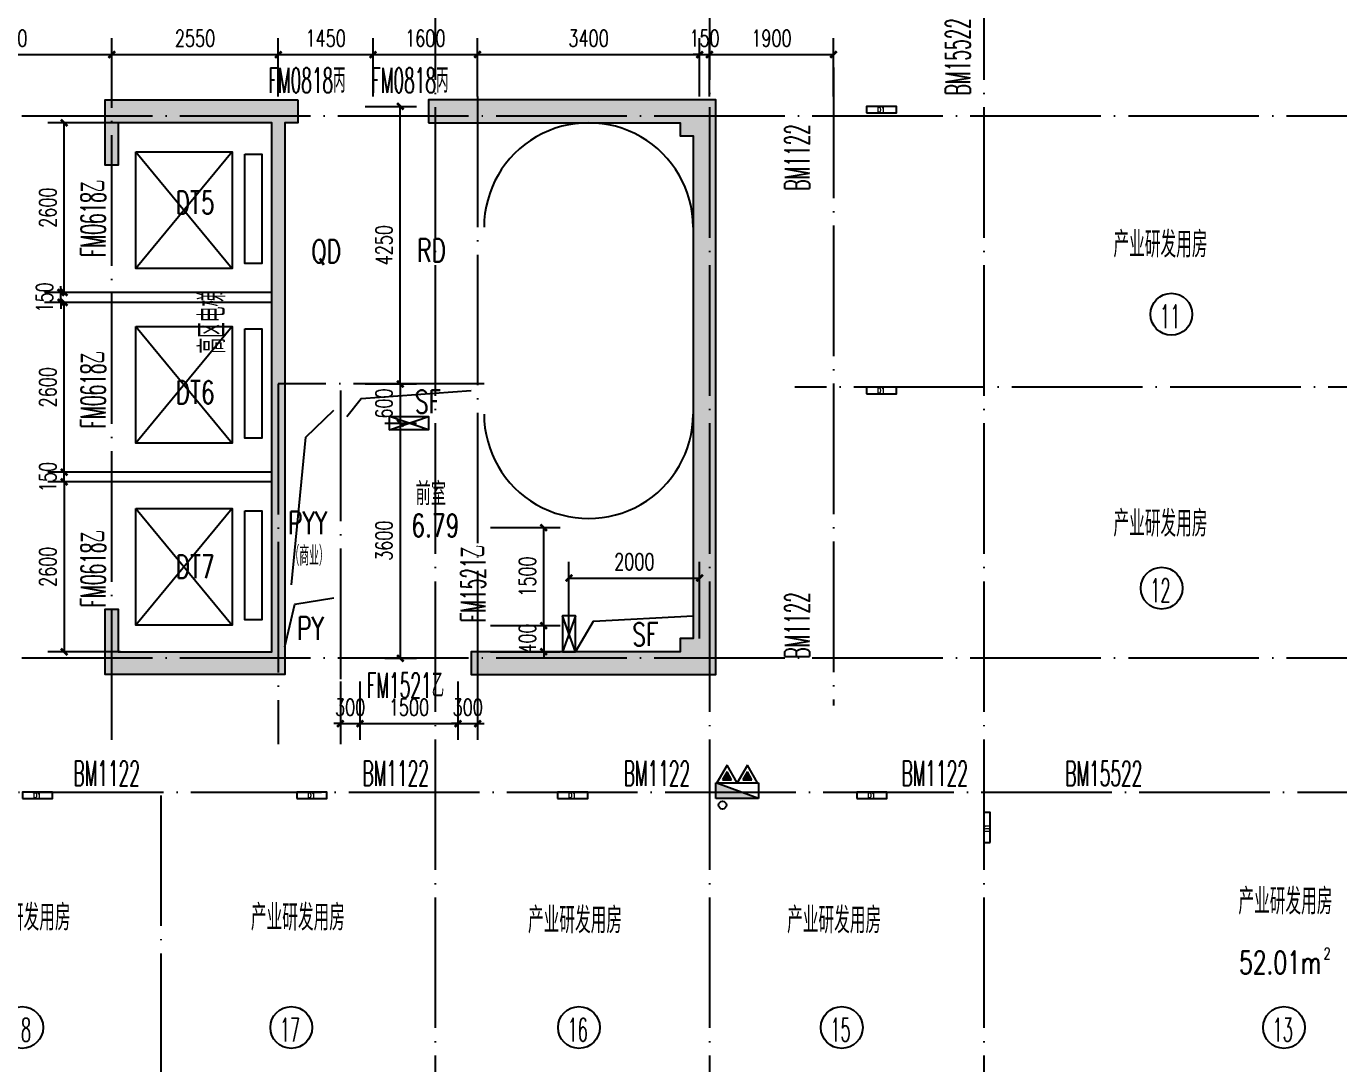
# Model space of a CAD drawing. Extents: x 1980812 to 2578970, y -669191 to 284498.
# Drawn here: x 2022108 to 2042201, y 104177 to 120066 of the extents above; entities that cross this region are included whole.
import ezdxf
from ezdxf.enums import TextEntityAlignment as Align

# ---------------------------------------------------------------- set-up
doc = ezdxf.new("R2010")
doc.units = 0
doc.header["$LTSCALE"] = 1000
doc.header["$MEASUREMENT"] = 0
doc.linetypes.add('DOTE', pattern=[2.42, 2, -0.2, 0.02, -0.2])
for name, color, linetype in [('0-文字（管井）', 53, 'Continuous'), ('0-文字（防火门)', 22, 'Continuous'), ('A-FLOR-LAND', 74, 'Continuous'), ('COLU', 6, 'Continuous'), ('COLU_HATCH', 251, 'Continuous'), ('DIM_SYMB', 3, 'Continuous'), ('dote', 1, 'DOTE'), ('DQ-L', 2, 'Continuous'), ('DQ2', 2, 'Continuous'), ('EQUIP_地漏', 255, 'Continuous'), ('EQUIP_消火栓', 255, 'Continuous'), ('STAIR', 2, 'Continuous'), ('VALVE_喷淋', 255, 'Continuous'), ('VPIPE-消防', 20, 'Continuous'), ('WALL', 4, 'Continuous'), ('WINDOW', 2, 'Continuous'), ('房号', 231, 'Continuous'), ('房间名称', 7, 'Continuous'), ('看线', 66, 'Continuous'), ('空线', 3, 'Continuous'), ('详细标注', 231, 'Continuous'), ('门窗编号', 56, 'Continuous'), ('门窗编号（回迁图纸）', 56, 'Continuous')]:
    doc.layers.add(name, color=color, linetype=linetype)
doc.styles.add('_TCH_DIM_T3', font='SIMPLEX', dxfattribs={"width": 0.705882, "bigfont": 'GBCBIG'})
doc.styles.add('D8', font='txtw.shx', dxfattribs={"width": 0.7, "bigfont": 'hztxtw.shx'})
doc.styles.add('HZF', font='ROMANS2', dxfattribs={"width": 0.7, "bigfont": 'HZDF2'})
doc.styles.add('HZTXTW', font='txtw.shx', dxfattribs={"width": 0.6, "bigfont": 'hztxtw.shx'})
doc.dimstyles.new('_TCH_ARCH&&100', dxfattribs={"dimtxt": 255, "dimasz": 100, "dimexe": 250, "dimexo": 300, "dimgap": 122.5, "dimtad": 1, "dimdec": 0, "dimzin": 0, "dimdsep": 46, "dimtxsty": '_TCH_DIM_T3', "dimblk": 'ARCHTICK', "dimcen": 0.09, "dimclrt": 7, "dimazin": 2, "dimtfac": 1, "dimtdec": 0, "dimtix": 1, "dimtmove": 2, "dimatfit": 3, "dimfxl": 1, "dimtolj": 1, "dimtzin": 0, "dimarcsym": 0})

# ---------------------------------------------------------------- blocks, each defined once
blk = doc.blocks.new('A$C5CD355C1')
at = {"layer": 'A-FLOR-LAND'}
h = blk.add_hatch(dxfattribs=at)
h.set_pattern_fill('GRASS', color=256, scale=50)
h.set_pattern_definition([(90, (-3008715.91, 301493.59), (-99.7795475, 99.7795475), [26.458066, -173.101015]), (45, (-3008715.91, 301493.6), (-99.7796155, 99.7796155), [26.458066, -114.651615]), (135, (-3008715.91, 301493.6), (-99.7796155, -99.7796155), [26.458066, -114.651615])])
h.paths.add_polyline_path([(-2800, 2700), (48900, 2700), (48900, -26500), (-2800, -26500)], flags=16)
h.paths.add_polyline_path([(-3300, 3200), (49400, 3200), (49400, -27000), (-3300, -27000)])
at = {"layer": 'dote'}
for p, q in [((37799.5, -6953.2), (37799.5, -16722.3)), ((6180.3, -18050), (54624.7, -18050))]:
    blk.add_line(p, q, dxfattribs=at)
blk = doc.blocks.new('A$C18E54BEC')
at = {"layer": '房号'}
for centre in [(42972, -10732), (42823, -14927), (25379, -21655), (29498, -21655), (33902, -21655), (37926, -21655), (44696, -21655)]:
    blk.add_circle(centre, 320, dxfattribs=at)
at = {"layer": '房号', "style": 'HZTXTW', "width": 0.506757}
for s, p in [('11', (42797, -10945)), ('12', (42648, -15140)), ('18', (25204, -21869)), ('17', (29323, -21869)), ('16', (33727, -21869)), ('15', (37751, -21869)), ('13', (44521, -21869))]:
    blk.add_text(s, height=358.4, dxfattribs=at).set_placement(p)
blk = doc.blocks.new('A$C312424F2')
at = {"layer": '房间名称', "style": 'HZTXTW', "width": 0.6}
for p in [(42805, -9712), (42805, -13987), (44718, -19773), (25400, -20019), (29600, -20019), (33842, -20061), (37809, -20061)]:
    blk.add_text('产业研发用房', height=400, rotation=0.0006, dxfattribs=at).set_placement(p, align=Align.MIDDLE_CENTER)
blk = doc.blocks.new('_ArchTick')
at = {"color": 0, "linetype": 'ByBlock', "const_width": 0.4}
blk.add_lwpolyline([(-0.5, -0.5), (0.5, 0.5)], dxfattribs=at)
blk = doc.blocks.new('*D70')
at = {"layer": 'Defpoints', "color": 0, "transparency": 16777216}
for p in [(2023850, 113087), (2022688, 110487), (2023850, 110487)]:
    blk.add_point(p, dxfattribs=at)
at = {"layer": '详细标注', "color": 0, "lineweight": -2, "transparency": 16777216}
for p, q in [((2023550, 113087), (2022438, 113087)), ((2022688, 113087), (2022688, 110487)), ((2023550, 110487), (2022438, 110487))]:
    blk.add_line(p, q, dxfattribs=at)
at = {"layer": '详细标注', "color": 0, "lineweight": -2, "transparency": 16777216, "xscale": 100, "yscale": 100, "zscale": 100}
for p, rotation in [((2022688, 113087), 90), ((2022688, 110487), 270)]:
    blk.add_blockref('_ArchTick', p, dxfattribs=dict(at, rotation=rotation))
at = {"layer": '详细标注', "color": 7, "transparency": 16777216, "insert": (2022438, 111787), "char_height": 255, "attachment_point": 5, "rotation": 90, "style": '_TCH_DIM_T3'}
blk.add_mtext('\\A1;2600', dxfattribs=at)
blk = doc.blocks.new('*D71')
at = {"layer": 'Defpoints', "color": 0, "transparency": 16777216}
for p in [(2022688, 113237), (2023850, 113237), (2023850, 113087)]:
    blk.add_point(p, dxfattribs=at)
at = {"layer": '详细标注', "color": 0, "lineweight": -2, "transparency": 16777216}
for p, q in [((2022688, 113237), (2022688, 113337)), ((2023550, 113237), (2022438, 113237)), ((2022688, 113087), (2022688, 113237)), ((2023550, 113087), (2022438, 113087)), ((2022688, 113087), (2022688, 112987))]:
    blk.add_line(p, q, dxfattribs=at)
at = {"layer": '详细标注', "color": 0, "lineweight": -2, "transparency": 16777216, "xscale": 100, "yscale": 100, "zscale": 100}
for p, rotation in [((2022688, 113237), 270), ((2022688, 113087), 90)]:
    blk.add_blockref('_ArchTick', p, dxfattribs=dict(at, rotation=rotation))
at = {"layer": '详细标注', "color": 7, "transparency": 16777216, "insert": (2022438, 113162), "char_height": 255, "attachment_point": 5, "rotation": 90, "style": '_TCH_DIM_T3'}
blk.add_mtext('\\A1;150', dxfattribs=at)
blk = doc.blocks.new('*D72')
at = {"layer": 'Defpoints', "color": 0, "transparency": 16777216}
for p in [(2022688, 115837), (2023850, 115837), (2023850, 113237)]:
    blk.add_point(p, dxfattribs=at)
at = {"layer": '详细标注', "color": 0, "lineweight": -2, "transparency": 16777216}
for p, q in [((2023550, 115837), (2022438, 115837)), ((2022688, 113237), (2022688, 115837)), ((2023550, 113237), (2022438, 113237))]:
    blk.add_line(p, q, dxfattribs=at)
at = {"layer": '详细标注', "color": 0, "lineweight": -2, "transparency": 16777216, "xscale": 100, "yscale": 100, "zscale": 100}
for p, rotation in [((2022688, 115837), 90), ((2022688, 113237), 270)]:
    blk.add_blockref('_ArchTick', p, dxfattribs=dict(at, rotation=rotation))
at = {"layer": '详细标注', "color": 7, "transparency": 16777216, "insert": (2022438, 114537), "char_height": 255, "attachment_point": 5, "rotation": 90, "style": '_TCH_DIM_T3'}
blk.add_mtext('\\A1;2600', dxfattribs=at)
blk = doc.blocks.new('*D73')
at = {"layer": 'Defpoints', "color": 0, "transparency": 16777216}
for p in [(2022638, 115987), (2023850, 115987), (2023850, 115837)]:
    blk.add_point(p, dxfattribs=at)
at = {"layer": '详细标注', "color": 0, "lineweight": -2, "transparency": 16777216}
for p, q in [((2023550, 115987), (2022388, 115987)), ((2022638, 115987), (2022638, 116087)), ((2022638, 115837), (2022638, 115987)), ((2023550, 115837), (2022388, 115837)), ((2022638, 115837), (2022638, 115737))]:
    blk.add_line(p, q, dxfattribs=at)
at = {"layer": '详细标注', "color": 0, "lineweight": -2, "transparency": 16777216, "xscale": 100, "yscale": 100, "zscale": 100}
for p, rotation in [((2022638, 115987), 270), ((2022638, 115837), 90)]:
    blk.add_blockref('_ArchTick', p, dxfattribs=dict(at, rotation=rotation))
at = {"layer": '详细标注', "color": 7, "transparency": 16777216, "insert": (2022388, 115912), "char_height": 255, "attachment_point": 5, "rotation": 90, "style": '_TCH_DIM_T3'}
blk.add_mtext('\\A1;150', dxfattribs=at)
blk = doc.blocks.new('*D74')
at = {"layer": 'Defpoints', "color": 0, "transparency": 16777216}
for p in [(2022688, 118587), (2023850, 118587), (2023850, 115987)]:
    blk.add_point(p, dxfattribs=at)
at = {"layer": '详细标注', "color": 0, "lineweight": -2, "transparency": 16777216}
for p, q in [((2023550, 118587), (2022438, 118587)), ((2022688, 115987), (2022688, 118587)), ((2023550, 115987), (2022438, 115987))]:
    blk.add_line(p, q, dxfattribs=at)
at = {"layer": '详细标注', "color": 0, "lineweight": -2, "transparency": 16777216, "xscale": 100, "yscale": 100, "zscale": 100}
for p, rotation in [((2022688, 118587), 90), ((2022688, 115987), 270)]:
    blk.add_blockref('_ArchTick', p, dxfattribs=dict(at, rotation=rotation))
at = {"layer": '详细标注', "color": 7, "transparency": 16777216, "insert": (2022438, 117287), "char_height": 255, "attachment_point": 5, "rotation": 90, "style": '_TCH_DIM_T3'}
blk.add_mtext('\\A1;2600', dxfattribs=at)
blk = doc.blocks.new('*D1451')
at = {"layer": 'Defpoints', "color": 0, "transparency": 16777216}
for p in [(5500, 1044), (2300, 100), (5500, 100)]:
    blk.add_point(p, dxfattribs=at)
at = {"layer": '详细标注', "color": 0, "lineweight": -2, "transparency": 16777216}
for p, q in [((2300, 400), (2300, 1294)), ((5500, 400), (5500, 1294)), ((2300, 1044), (5500, 1044))]:
    blk.add_line(p, q, dxfattribs=at)
at = {"layer": '详细标注', "color": 0, "lineweight": -2, "transparency": 16777216, "xscale": 100, "yscale": 100, "zscale": 100, "rotation": 180}
blk.add_blockref('_ArchTick', (2300, 1044), dxfattribs=at)
at = {"layer": '详细标注', "color": 0, "lineweight": -2, "transparency": 16777216, "xscale": 100, "yscale": 100, "zscale": 100}
blk.add_blockref('_ArchTick', (5500, 1044), dxfattribs=at)
at = {"layer": '详细标注', "color": 7, "transparency": 16777216, "insert": (3900, 1294), "char_height": 255, "attachment_point": 5, "style": '_TCH_DIM_T3'}
blk.add_mtext('\\A1;3200', dxfattribs=at)
blk = doc.blocks.new('*D1452')
at = {"layer": 'Defpoints', "color": 0, "transparency": 16777216}
for p in [(8050, 1044), (5500, 100), (8050, 100)]:
    blk.add_point(p, dxfattribs=at)
at = {"layer": '详细标注', "color": 0, "lineweight": -2, "transparency": 16777216}
for p, q in [((5500, 400), (5500, 1294)), ((8050, 400), (8050, 1294)), ((5500, 1044), (8050, 1044))]:
    blk.add_line(p, q, dxfattribs=at)
at = {"layer": '详细标注', "color": 0, "lineweight": -2, "transparency": 16777216, "xscale": 100, "yscale": 100, "zscale": 100, "rotation": 180}
blk.add_blockref('_ArchTick', (5500, 1044), dxfattribs=at)
at = {"layer": '详细标注', "color": 0, "lineweight": -2, "transparency": 16777216, "xscale": 100, "yscale": 100, "zscale": 100}
blk.add_blockref('_ArchTick', (8050, 1044), dxfattribs=at)
at = {"layer": '详细标注', "color": 7, "transparency": 16777216, "insert": (6775, 1294), "char_height": 255, "attachment_point": 5, "style": '_TCH_DIM_T3'}
blk.add_mtext('\\A1;2550', dxfattribs=at)
blk = doc.blocks.new('*D1453')
at = {"layer": 'Defpoints', "color": 0, "transparency": 16777216}
for p in [(9500, 1044), (8050, 100), (9500, 100)]:
    blk.add_point(p, dxfattribs=at)
at = {"layer": '详细标注', "color": 0, "lineweight": -2, "transparency": 16777216}
for p, q in [((8050, 400), (8050, 1294)), ((9500, 400), (9500, 1294)), ((8050, 1044), (9500, 1044))]:
    blk.add_line(p, q, dxfattribs=at)
at = {"layer": '详细标注', "color": 0, "lineweight": -2, "transparency": 16777216, "xscale": 100, "yscale": 100, "zscale": 100, "rotation": 180}
blk.add_blockref('_ArchTick', (8050, 1044), dxfattribs=at)
at = {"layer": '详细标注', "color": 0, "lineweight": -2, "transparency": 16777216, "xscale": 100, "yscale": 100, "zscale": 100}
blk.add_blockref('_ArchTick', (9500, 1044), dxfattribs=at)
at = {"layer": '详细标注', "color": 7, "transparency": 16777216, "insert": (8775, 1294), "char_height": 255, "attachment_point": 5, "style": '_TCH_DIM_T3'}
blk.add_mtext('\\A1;1450', dxfattribs=at)
blk = doc.blocks.new('*D1454')
at = {"layer": 'Defpoints', "color": 0, "transparency": 16777216}
for p in [(11100, 1044), (9500, 100), (11100, 100)]:
    blk.add_point(p, dxfattribs=at)
at = {"layer": '详细标注', "color": 0, "lineweight": -2, "transparency": 16777216}
for p, q in [((9500, 400), (9500, 1294)), ((11100, 400), (11100, 1294)), ((9500, 1044), (11100, 1044))]:
    blk.add_line(p, q, dxfattribs=at)
at = {"layer": '详细标注', "color": 0, "lineweight": -2, "transparency": 16777216, "xscale": 100, "yscale": 100, "zscale": 100, "rotation": 180}
blk.add_blockref('_ArchTick', (9500, 1044), dxfattribs=at)
at = {"layer": '详细标注', "color": 0, "lineweight": -2, "transparency": 16777216, "xscale": 100, "yscale": 100, "zscale": 100}
blk.add_blockref('_ArchTick', (11100, 1044), dxfattribs=at)
at = {"layer": '详细标注', "color": 7, "transparency": 16777216, "insert": (10300, 1294), "char_height": 255, "attachment_point": 5, "style": '_TCH_DIM_T3'}
blk.add_mtext('\\A1;1600', dxfattribs=at)
blk = doc.blocks.new('*D1455')
at = {"layer": 'Defpoints', "color": 0, "transparency": 16777216}
for p in [(14500, 1044), (11100, 100), (14500, 100)]:
    blk.add_point(p, dxfattribs=at)
at = {"layer": '详细标注', "color": 0, "lineweight": -2, "transparency": 16777216}
for p, q in [((11100, 400), (11100, 1294)), ((14500, 400), (14500, 1294)), ((11100, 1044), (14500, 1044))]:
    blk.add_line(p, q, dxfattribs=at)
at = {"layer": '详细标注', "color": 0, "lineweight": -2, "transparency": 16777216, "xscale": 100, "yscale": 100, "zscale": 100, "rotation": 180}
blk.add_blockref('_ArchTick', (11100, 1044), dxfattribs=at)
at = {"layer": '详细标注', "color": 0, "lineweight": -2, "transparency": 16777216, "xscale": 100, "yscale": 100, "zscale": 100}
blk.add_blockref('_ArchTick', (14500, 1044), dxfattribs=at)
at = {"layer": '详细标注', "color": 7, "transparency": 16777216, "insert": (12800, 1294), "char_height": 255, "attachment_point": 5, "style": '_TCH_DIM_T3'}
blk.add_mtext('\\A1;3400', dxfattribs=at)
blk = doc.blocks.new('*D1456')
at = {"layer": 'Defpoints', "color": 0, "transparency": 16777216}
for p in [(14650, 1044), (14500, 100), (14650, 100)]:
    blk.add_point(p, dxfattribs=at)
at = {"layer": '详细标注', "color": 0, "lineweight": -2, "transparency": 16777216}
for p, q in [((14500, 400), (14500, 1294)), ((14650, 400), (14650, 1294)), ((14500, 1044), (14400, 1044)), ((14500, 1044), (14650, 1044)), ((14650, 1044), (14750, 1044))]:
    blk.add_line(p, q, dxfattribs=at)
at = {"layer": '详细标注', "color": 0, "lineweight": -2, "transparency": 16777216, "xscale": 100, "yscale": 100, "zscale": 100}
blk.add_blockref('_ArchTick', (14500, 1044), dxfattribs=at)
at = {"layer": '详细标注', "color": 0, "lineweight": -2, "transparency": 16777216, "xscale": 100, "yscale": 100, "zscale": 100, "rotation": 180}
blk.add_blockref('_ArchTick', (14650, 1044), dxfattribs=at)
at = {"layer": '详细标注', "color": 7, "transparency": 16777216, "insert": (14575, 1294), "char_height": 255, "attachment_point": 5, "style": '_TCH_DIM_T3'}
blk.add_mtext('\\A1;150', dxfattribs=at)
blk = doc.blocks.new('*D1457')
at = {"layer": 'Defpoints', "color": 0, "transparency": 16777216}
for p in [(16550, 1044), (14650, 100), (16550, 100)]:
    blk.add_point(p, dxfattribs=at)
at = {"layer": '详细标注', "color": 0, "lineweight": -2, "transparency": 16777216}
for p, q in [((14650, 400), (14650, 1294)), ((16550, 400), (16550, 1294)), ((14650, 1044), (16550, 1044))]:
    blk.add_line(p, q, dxfattribs=at)
at = {"layer": '详细标注', "color": 0, "lineweight": -2, "transparency": 16777216, "xscale": 100, "yscale": 100, "zscale": 100, "rotation": 180}
blk.add_blockref('_ArchTick', (14650, 1044), dxfattribs=at)
at = {"layer": '详细标注', "color": 0, "lineweight": -2, "transparency": 16777216, "xscale": 100, "yscale": 100, "zscale": 100}
blk.add_blockref('_ArchTick', (16550, 1044), dxfattribs=at)
at = {"layer": '详细标注', "color": 7, "transparency": 16777216, "insert": (15600, 1294), "char_height": 255, "attachment_point": 5, "style": '_TCH_DIM_T3'}
blk.add_mtext('\\A1;1900', dxfattribs=at)
blk = doc.blocks.new('*D1466')
at = {"layer": 'Defpoints', "color": 0, "transparency": 16777216}
for p in [(9080, 250), (9918, 250), (9080, -4000)]:
    blk.add_point(p, dxfattribs=at)
at = {"layer": '详细标注', "color": 0, "lineweight": -2, "transparency": 16777216}
for p, q in [((9380, 250), (10168, 250)), ((9918, -4000), (9918, 250)), ((9380, -4000), (10168, -4000))]:
    blk.add_line(p, q, dxfattribs=at)
at = {"layer": '详细标注', "color": 0, "lineweight": -2, "transparency": 16777216, "xscale": 100, "yscale": 100, "zscale": 100}
for p, rotation in [((9918, 250), 90), ((9918, -4000), 270)]:
    blk.add_blockref('_ArchTick', p, dxfattribs=dict(at, rotation=rotation))
at = {"layer": '详细标注', "color": 7, "transparency": 16777216, "insert": (9668, -1875), "char_height": 255, "attachment_point": 5, "rotation": 90, "style": '_TCH_DIM_T3'}
blk.add_mtext('\\A1;4250', dxfattribs=at)
blk = doc.blocks.new('*D1467')
at = {"layer": 'Defpoints', "color": 0, "transparency": 16777216}
for p in [(9380, -4000), (9380, -4600), (9918, -4600)]:
    blk.add_point(p, dxfattribs=at)
at = {"layer": '详细标注', "color": 0, "lineweight": -2, "transparency": 16777216}
for p, q in [((9680, -4000), (10168, -4000)), ((9918, -4000), (9918, -3900)), ((9918, -4000), (9918, -4600)), ((9680, -4600), (10168, -4600)), ((9918, -4600), (9918, -4700))]:
    blk.add_line(p, q, dxfattribs=at)
at = {"layer": '详细标注', "color": 0, "lineweight": -2, "transparency": 16777216, "xscale": 100, "yscale": 100, "zscale": 100}
for p, rotation in [((9918, -4000), 270), ((9918, -4600), 90)]:
    blk.add_blockref('_ArchTick', p, dxfattribs=dict(at, rotation=rotation))
at = {"layer": '详细标注', "color": 7, "transparency": 16777216, "insert": (9668, -4300), "char_height": 255, "attachment_point": 5, "rotation": 90, "style": '_TCH_DIM_T3'}
blk.add_mtext('\\A1;600', dxfattribs=at)
blk = doc.blocks.new('*D1468')
at = {"layer": 'Defpoints', "color": 0, "transparency": 16777216}
for p in [(9380, -4600), (9380, -8200), (9918, -8200)]:
    blk.add_point(p, dxfattribs=at)
at = {"layer": '详细标注', "color": 0, "lineweight": -2, "transparency": 16777216}
for p, q in [((9680, -4600), (10168, -4600)), ((9918, -4600), (9918, -8200)), ((9680, -8200), (10168, -8200))]:
    blk.add_line(p, q, dxfattribs=at)
at = {"layer": '详细标注', "color": 0, "lineweight": -2, "transparency": 16777216, "xscale": 100, "yscale": 100, "zscale": 100}
for p, rotation in [((9918, -4600), 90), ((9918, -8200), 270)]:
    blk.add_blockref('_ArchTick', p, dxfattribs=dict(at, rotation=rotation))
at = {"layer": '详细标注', "color": 7, "transparency": 16777216, "insert": (9668, -6400), "char_height": 255, "attachment_point": 5, "rotation": 90, "style": '_TCH_DIM_T3'}
blk.add_mtext('\\A1;3600', dxfattribs=at)
blk = doc.blocks.new('*D1469')
at = {"layer": 'Defpoints', "color": 0, "transparency": 16777216}
for p in [(11000, -6200), (12113, -6200), (11000, -7700)]:
    blk.add_point(p, dxfattribs=at)
at = {"layer": '详细标注', "color": 0, "lineweight": -2, "transparency": 16777216}
for p, q in [((11300, -6200), (12363, -6200)), ((12113, -7700), (12113, -6200)), ((11300, -7700), (12363, -7700))]:
    blk.add_line(p, q, dxfattribs=at)
at = {"layer": '详细标注', "color": 0, "lineweight": -2, "transparency": 16777216, "xscale": 100, "yscale": 100, "zscale": 100}
for p, rotation in [((12113, -6200), 90), ((12113, -7700), 270)]:
    blk.add_blockref('_ArchTick', p, dxfattribs=dict(at, rotation=rotation))
at = {"layer": '详细标注', "color": 7, "transparency": 16777216, "insert": (11863, -6950), "char_height": 255, "attachment_point": 5, "rotation": 90, "style": '_TCH_DIM_T3'}
blk.add_mtext('\\A1;1500', dxfattribs=at)
blk = doc.blocks.new('*D1470')
at = {"layer": 'Defpoints', "color": 0, "transparency": 16777216}
for p in [(11000, -7700), (11000, -8100), (12113, -8100)]:
    blk.add_point(p, dxfattribs=at)
at = {"layer": '详细标注', "color": 0, "lineweight": -2, "transparency": 16777216}
for p, q in [((12113, -7700), (12113, -7600)), ((11300, -7700), (12363, -7700)), ((12113, -7700), (12113, -8100)), ((11300, -8100), (12363, -8100)), ((12113, -8100), (12113, -8200))]:
    blk.add_line(p, q, dxfattribs=at)
at = {"layer": '详细标注', "color": 0, "lineweight": -2, "transparency": 16777216, "xscale": 100, "yscale": 100, "zscale": 100}
for p, rotation in [((12113, -7700), 270), ((12113, -8100), 90)]:
    blk.add_blockref('_ArchTick', p, dxfattribs=dict(at, rotation=rotation))
at = {"layer": '详细标注', "color": 7, "transparency": 16777216, "insert": (11863, -7900), "char_height": 255, "attachment_point": 5, "rotation": 90, "style": '_TCH_DIM_T3'}
blk.add_mtext('\\A1;400', dxfattribs=at)
blk = doc.blocks.new('*D1471')
at = {"layer": 'Defpoints', "color": 0, "transparency": 16777216}
for p in [(9000, -8257), (9300, -8257), (9300, -9202)]:
    blk.add_point(p, dxfattribs=at)
at = {"layer": '详细标注', "color": 0, "lineweight": -2, "transparency": 16777216}
for p, q in [((9000, -8557), (9000, -9452)), ((9300, -8557), (9300, -9452)), ((9000, -9202), (8900, -9202)), ((9000, -9202), (9300, -9202)), ((9300, -9202), (9400, -9202))]:
    blk.add_line(p, q, dxfattribs=at)
at = {"layer": '详细标注', "color": 0, "lineweight": -2, "transparency": 16777216, "xscale": 100, "yscale": 100, "zscale": 100}
blk.add_blockref('_ArchTick', (9000, -9202), dxfattribs=at)
at = {"layer": '详细标注', "color": 0, "lineweight": -2, "transparency": 16777216, "xscale": 100, "yscale": 100, "zscale": 100, "rotation": 180}
blk.add_blockref('_ArchTick', (9300, -9202), dxfattribs=at)
at = {"layer": '详细标注', "color": 7, "transparency": 16777216, "insert": (9150, -8952), "char_height": 255, "attachment_point": 5, "style": '_TCH_DIM_T3'}
blk.add_mtext('\\A1;300', dxfattribs=at)
blk = doc.blocks.new('*D1472')
at = {"layer": 'Defpoints', "color": 0, "transparency": 16777216}
for p in [(9300, -8257), (10800, -8257), (10800, -9202)]:
    blk.add_point(p, dxfattribs=at)
at = {"layer": '详细标注', "color": 0, "lineweight": -2, "transparency": 16777216}
for p, q in [((9300, -8557), (9300, -9452)), ((10800, -8557), (10800, -9452)), ((9300, -9202), (10800, -9202))]:
    blk.add_line(p, q, dxfattribs=at)
at = {"layer": '详细标注', "color": 0, "lineweight": -2, "transparency": 16777216, "xscale": 100, "yscale": 100, "zscale": 100, "rotation": 180}
blk.add_blockref('_ArchTick', (9300, -9202), dxfattribs=at)
at = {"layer": '详细标注', "color": 0, "lineweight": -2, "transparency": 16777216, "xscale": 100, "yscale": 100, "zscale": 100}
blk.add_blockref('_ArchTick', (10800, -9202), dxfattribs=at)
at = {"layer": '详细标注', "color": 7, "transparency": 16777216, "insert": (10050, -8952), "char_height": 255, "attachment_point": 5, "style": '_TCH_DIM_T3'}
blk.add_mtext('\\A1;1500', dxfattribs=at)
blk = doc.blocks.new('*D1473')
at = {"layer": 'Defpoints', "color": 0, "transparency": 16777216}
for p in [(10800, -8257), (11100, -8257), (11100, -9202)]:
    blk.add_point(p, dxfattribs=at)
at = {"layer": '详细标注', "color": 0, "lineweight": -2, "transparency": 16777216}
for p, q in [((10800, -8557), (10800, -9452)), ((11100, -8557), (11100, -9452)), ((10800, -9202), (10700, -9202)), ((10800, -9202), (11100, -9202)), ((11100, -9202), (11200, -9202))]:
    blk.add_line(p, q, dxfattribs=at)
at = {"layer": '详细标注', "color": 0, "lineweight": -2, "transparency": 16777216, "xscale": 100, "yscale": 100, "zscale": 100}
blk.add_blockref('_ArchTick', (10800, -9202), dxfattribs=at)
at = {"layer": '详细标注', "color": 0, "lineweight": -2, "transparency": 16777216, "xscale": 100, "yscale": 100, "zscale": 100, "rotation": 180}
blk.add_blockref('_ArchTick', (11100, -9202), dxfattribs=at)
at = {"layer": '详细标注', "color": 7, "transparency": 16777216, "insert": (10950, -8952), "char_height": 255, "attachment_point": 5, "style": '_TCH_DIM_T3'}
blk.add_mtext('\\A1;300', dxfattribs=at)
blk = doc.blocks.new('*D1474')
at = {"layer": 'Defpoints', "color": 0, "transparency": 16777216}
for p in [(14500, -6972), (12500, -8200), (14500, -8200)]:
    blk.add_point(p, dxfattribs=at)
at = {"layer": '详细标注', "color": 0, "lineweight": -2, "transparency": 16777216}
for p, q in [((12500, -7900), (12500, -6722)), ((14500, -7900), (14500, -6722)), ((12500, -6972), (14500, -6972))]:
    blk.add_line(p, q, dxfattribs=at)
at = {"layer": '详细标注', "color": 0, "lineweight": -2, "transparency": 16777216, "xscale": 100, "yscale": 100, "zscale": 100, "rotation": 180}
blk.add_blockref('_ArchTick', (12500, -6972), dxfattribs=at)
at = {"layer": '详细标注', "color": 0, "lineweight": -2, "transparency": 16777216, "xscale": 100, "yscale": 100, "zscale": 100}
blk.add_blockref('_ArchTick', (14500, -6972), dxfattribs=at)
at = {"layer": '详细标注', "color": 7, "transparency": 16777216, "insert": (13500, -6722), "char_height": 255, "attachment_point": 5, "style": '_TCH_DIM_T3'}
blk.add_mtext('\\A1;2000', dxfattribs=at)
blk = doc.blocks.new('11~17层墙柱')
at = {"layer": 'COLU_HATCH'}
h = blk.add_hatch(color=256, dxfattribs=at)
h.dxf.hatch_style = 1
h.paths.add_polyline_path([(26650, 15850), (26650, 14850), (26850, 14850), (26850, 15500), (29600, 15500), (29600, 15850)])
h = blk.add_hatch(color=256, dxfattribs=at)
h.dxf.hatch_style = 1
h.paths.add_polyline_path([(31600, 15500), (35450, 15500), (35450, 15300), (35650, 15300), (35650, 7600), (35450, 7600), (35450, 7400), (32250, 7400), (32250, 7050), (36000, 7050), (36000, 15850), (31600, 15850)])
h = blk.add_hatch(color=256, dxfattribs=at)
h.dxf.hatch_style = 1
h.paths.add_polyline_path([(29400, 15500), (29400, 7400), (29200, 7400), (29200, 15500)])
h = blk.add_hatch(color=256, dxfattribs=at)
h.dxf.hatch_style = 1
h.paths.add_polyline_path([(26650, 8050), (26850, 8050), (26850, 7400), (29400, 7400), (29400, 7050), (26650, 7050)])
at = {"layer": 'COLU'}
blk.add_line((35450, 15500), (35450, 15300), dxfattribs=at)
for points in [[(29600, 15850), (29600, 15500), (29400, 15500), (29400, 7400), (29400, 7400), (29400, 7050), (26650, 7050), (26650, 8050), (26850, 8050), (26850, 7400), (29200, 7400), (29200, 15500), (26850, 15500), (26850, 14850), (26650, 14850), (26650, 15850)], [(31600, 15500), (35450, 15500), (35450, 15300), (35650, 15300), (35650, 7600), (35450, 7600), (35450, 7400), (32250, 7400), (32250, 7050), (36000, 7050), (36000, 15850), (31600, 15850)]]:
    blk.add_lwpolyline(points, close=True, dxfattribs=at)
blk = doc.blocks.new('灭火器')
at = {"layer": 'VALVE_喷淋'}
for points in [[(-87, 50), (-156, 170), (-225, 50)], [(225, 50), (156, 170), (87, 50)]]:
    blk.add_hatch(color=8, dxfattribs=at).paths.add_polyline_path(points)
at = {"layer": 'EQUIP_消火栓'}
for p, q in [((-156, 270), (-312, 0)), ((0, 0), (-156, 270)), ((156, 270), (0, 0)), ((312, 0), (156, 270)), ((-156, 170), (-225, 50)), ((-225, 50), (-87, 50)), ((-87, 50), (-156, 170)), ((0, 0), (312, 0)), ((156, 170), (87, 50)), ((87, 50), (225, 50)), ((225, 50), (156, 170)), ((-312, 0), (0, 0))]:
    blk.add_line(p, q, dxfattribs=at)
blk = doc.blocks.new('$TwtSys$00000434')
for p, q in [((-0.5, 0.5), (-0.5, -0.5)), ((-0.5, -0.5), (0.5, 0.5)), ((0.5, 0.5), (-0.5, 0.5)), ((0.5, -0.5), (0.5, 0.5)), ((-0.5, -0.5), (0.5, -0.5))]:
    blk.add_line(p, q)
blk.add_solid([(0.5, -0.5), (0.5, 0.5), (-0.5, -0.5)])
blk = doc.blocks.new('A$C75D447CE')
at = {"layer": 'VPIPE-消防', "linetype": 'Continuous'}
blk.add_circle((36100, -18250), 60, dxfattribs=at)
at = {"layer": 'EQUIP_消火栓'}
blk.add_blockref('灭火器', (36325, -17910), dxfattribs=at)
at = {"layer": 'EQUIP_消火栓', "xscale": -650.0000000000002, "yscale": 240, "zscale": 650.0000000000002, "rotation": 1.571400130018219e-06}
blk.add_blockref('$TwtSys$00000434', (36325, -18030), dxfattribs=at)
blk = doc.blocks.new('DQ-EL-D1')
at = {"layer": 'DQ2'}
blk.add_lwpolyline([(-230, -50), (230, -50), (230, 50), (-230, 50)], close=True, dxfattribs=at)
at = {"layer": 'DQ2', "style": 'D8', "width": 0.7}
blk.add_text('D1', height=80, dxfattribs=at).set_placement((-8, 0), align=Align.MIDDLE)
blk = doc.blocks.new('A$C05FC1935')
at = {"layer": 'DQ-L'}
for p in [(38534, -7600), (38534, -11900), (25615, -18100), (29812, -18100), (33806, -18100), (38387, -18100)]:
    blk.add_blockref('DQ-EL-D1', p, dxfattribs=at)
at = {"layer": 'DQ-L', "rotation": 90}
blk.add_blockref('DQ-EL-D1', (40150, -18592), dxfattribs=at)
blk = doc.blocks.new('sthnsth')
at = {"layer": '门窗编号（回迁图纸）', "style": 'HZTXTW', "width": 0.5}
blk.add_text('BM1122', height=380, dxfattribs=at).set_placement((2008429, 252506))
blk = doc.blocks.new('sshsgrs')
at = {"layer": '门窗编号（回迁图纸）', "style": 'HZTXTW', "width": 0.5}
blk.add_text('BM15522', height=380, dxfattribs=at).set_placement((2000831, 252506))
blk = doc.blocks.new('twrhwthwrt')
at = {"layer": '门窗编号', "rotation": 90}
for name, p in [('sshsgrs', (2289066, -1881822)), ('sthnsth', (2286607, -1890880)), ('sthnsth', (2286607, -1898047))]:
    blk.add_blockref(name, p, dxfattribs=at)
at = {"layer": '门窗编号'}
for name, p in [('sthnsth', (14400, -144072)), ('sthnsth', (18826, -144072)), ('sthnsth', (22824, -144072)), ('sthnsth', (27078, -144072)), ('sshsgrs', (37182, -144075))]:
    blk.add_blockref(name, p, dxfattribs=at)
blk = doc.blocks.new('A$C1E3758D0')
at = {"layer": 'DIM_SYMB'}
for p, q in [((12600, -8100), (12400, -7550)), ((12600, -7550), (12400, -8100))]:
    blk.add_line(p, q, dxfattribs=at)
blk.add_lwpolyline([(12600, -8100), (12600, -7550), (12400, -7550), (12400, -8100)], close=True, dxfattribs=at)
at = {"layer": 'dote'}
for p, q in [((5500, -9451.6), (5500, 715.4)), ((11100, 400), (11100, -8785.7)), ((8050, -4000), (8050, -9515.1)), ((11200, -4000), (8050, -4000)), ((9000, -4100), (9000, -9515.1))]:
    blk.add_line(p, q, dxfattribs=at)
at = {"layer": 'STAIR'}
for centre, start, end in [((12800, -1600.3), 359.99994, 180), ((12800, -4460), 180, 0.00006)]:
    blk.add_arc(centre, 1600, start, end, dxfattribs=at)
at = {"layer": 'WINDOW', "color": 1}
for p, q in [((7343.9, -444.3), (5868.6, -2232.7)), ((5868.6, -444.3), (7343.9, -2232.7)), ((7343.9, -3119), (5868.6, -4907.4)), ((5868.6, -3119), (7343.9, -4907.4)), ((7343.9, -5905.1), (5868.6, -7693.4)), ((5868.6, -5905.1), (7343.9, -7693.4))]:
    blk.add_line(p, q, dxfattribs=at)
for points in [[(5868.6, -444.3), (7343.9, -444.3), (7343.9, -2232.7), (5868.6, -2232.7)], [(7539.9, -481), (7797.6, -481), (7797.6, -2153.1), (7539.9, -2153.1)], [(5868.6, -3119), (7343.9, -3119), (7343.9, -4907.4), (5868.6, -4907.4)], [(7539.9, -3155.8), (7797.6, -3155.8), (7797.6, -4827.8), (7539.9, -4827.8)], [(5868.6, -5905.1), (7343.9, -5905.1), (7343.9, -7693.4), (5868.6, -7693.4)], [(7539.9, -5941.8), (7797.6, -5941.8), (7797.6, -7613.8), (7539.9, -7613.8)]]:
    blk.add_lwpolyline(points, close=True, dxfattribs=at)
at = {"layer": '看线'}
for p, q in [((7950, -2600), (5600, -2600)), ((7950, -2750), (5600, -2750)), ((7950, -5350), (5600, -5350)), ((7950, -5500), (5600, -5500))]:
    blk.add_line(p, q, dxfattribs=at)
at = {"layer": '空线'}
for p, q in [((9750, -4700), (10350, -4500)), ((10350, -4700), (9750, -4500))]:
    blk.add_line(p, q, dxfattribs=at)
for points in [[(9100, -4500), (9320.9, -4223.1), (11000, -4100)], [(8250, -7075), (8469.6, -4813.8), (8900, -4400)], [(8150, -8025), (8301.4, -7371.4), (8900, -7275)], [(12600, -8100), (12874, -7634.4), (14400, -7550)]]:
    blk.add_lwpolyline(points, dxfattribs=at)
blk.add_lwpolyline([(9750, -4500), (10350, -4500), (10350, -4700), (9750, -4700)], close=True, dxfattribs=at)
at = {"layer": '0-文字（管井）', "style": 'HZF', "width": 0.7}
for s, p in [('PYY', (8501, -6126.7)), ('PY', (8542.3, -7742.3)), ('SF', (13668.8, -7835))]:
    blk.add_text(s, height=350, dxfattribs=at).set_placement(p, align=Align.MIDDLE_CENTER)
at = {"layer": '0-文字（防火门)', "style": 'HZTXTW', "width": 0.5}
for p in [(7895.7, 460.2, 200), (9471.2, 460.2, 200)]:
    blk.add_text('FM0818丙', height=380, dxfattribs=at).set_placement(p)
blk.add_text('FM1521乙', height=380, rotation=90, dxfattribs=at).set_placement((11222.4, -7649.5))
at = {"layer": '房间名称'}
for s, height, style, width, p in [('DT5', 350, 'HZF', 0.7, (6777.1, -1219.9)), ('QD', 350, 'HZF', 0.7, (8784.8, -1968.3)), ('RD', 350, 'HZF', 0.7, (10397.3, -1953.8)), ('DT6', 350, 'HZF', 0.7, (6777.1, -4128.5)), ('SF', 350, 'HZF', 0.7, (10341.1, -4271.2)), ('前室', 350, 'HZF', 0.7, (10385.2, -5682.7)), ('6.79', 350, 'HZF', 0.7, (10453.8, -6167.5)), ('DT7', 350, 'HZF', 0.7, (6777.1, -6798.5)), ('（商业）', 300, 'HZTXTW', 0.5, (8521.7, -6632.3))]:
    blk.add_text(s, height=height, dxfattribs=dict(at, style=style, width=width)).set_placement(p, align=Align.MIDDLE_CENTER)
at = {"layer": '房间名称', "style": 'HZTXTW', "width": 0.6}
blk.add_text('高区电梯', height=400, rotation=90.00057, dxfattribs=at).set_placement((7037, -3053.6), align=Align.MIDDLE_CENTER)
at = {"layer": '详细标注'}
for p1, p2, distance, picture, middle in [((2300, 100), (5500, 100), 943.6, '*D1451', (3900, 1293.6)), ((5500, 100), (8050, 100), 943.6, '*D1452', (6775, 1293.6)), ((8050, 100), (9500, 100), 943.6, '*D1453', (8775, 1293.6)), ((9500, 100), (11100, 100), 943.6, '*D1454', (10300, 1293.6)), ((11100, 100), (14500, 100), 943.6, '*D1455', (12800, 1293.6)), ((14500, 100), (14650, 100), 943.6, '*D1456', (14575, 1293.6)), ((14650, 100), (16549.5256, 100), 943.6475, '*D1457', (15599.7628, 1293.6475)), ((9079.5, -4000), (9079.5, 250), -838.7, '*D1466', (9668.2, -1875)), ((9379.5, -4000), (9379.5, -4600), 538.7, '*D1467', (9668.2, -4300)), ((9379.5, -4600), (9379.5, -8200), 538.7, '*D1468', (9668.2, -6400)), ((11000, -7700), (11000, -6200), -1112.7, '*D1469', (11862.7, -6950)), ((12500, -8200), (14500, -8200), 1227.9, '*D1474', (13500, -6722.1)), ((11000, -7700), (11000, -8100), 1112.7, '*D1470', (11862.7, -7900)), ((9000, -8256.5), (9300, -8256.5), -945.1, '*D1471', (9150, -8951.6)), ((9300, -8256.5), (10800, -8256.5), -945.1, '*D1472', (10050, -8951.6)), ((10800, -8256.5), (11100, -8256.5), -945.1, '*D1473', (10950, -8951.6))]:
    dim = blk.add_aligned_dim(p1=p1, p2=p2, distance=distance, dimstyle='_TCH_ARCH&&100', dxfattribs=at)
    dim.commit()
    dim.dimension.update_dxf_attribs({"geometry": picture, "text_midpoint": middle})

msp = doc.modelspace()

# ---------------------------------------------------------------- linework, layer by layer
at = {"layer": 'dote'}
for p, q in [((2028366.5, 135764.4), (2028366.5, 93663.5)), ((2032566.5, 135764.4), (2032566.5, 94662.2)), ((2036766.5, 135764.4), (2036766.5, 93663.5)), ((2053079.9, 118687.2), (1988213, 118687.2)), ((2051298, 114537.2), (2033875.2, 114537.2)), ((2053079.9, 110387.2), (1988213, 110387.2)), ((2024166.5, 108287.2), (2024166.5, 95061.7))]:
    msp.add_line(p, q, dxfattribs=at)

# ---------------------------------------------------------------- block references
at = {"layer": 'COLU'}
msp.add_blockref('11~17层墙柱', (1996666.5, 103087.2), dxfattribs=at)
at = {"layer": 'DQ-L'}
msp.add_blockref('A$C05FC1935', (1996666.5, 126387.2), dxfattribs=at)
at = {"layer": 'EQUIP_地漏'}
msp.add_blockref('A$C75D447CE', (1996666.5, 126387.2), dxfattribs=at)
at = {"layer": 'WALL'}
msp.add_blockref('A$C1E3758D0', (2017916.5, 118587.2), dxfattribs=at)
at = {"layer": '房号'}
msp.add_blockref('A$C18E54BEC', (1996666.5, 126387.2), dxfattribs=at)
at = {"layer": '房间名称'}
msp.add_blockref('A$C312424F2', (1996666.5, 126436.3), dxfattribs=at)
at = {"layer": '空线'}
msp.add_blockref('A$C5CD355C1', (1996666.5, 126387.2), dxfattribs=at)
at = {"layer": '门窗编号（回迁图纸）'}
msp.add_blockref('twrhwthwrt', (0, 0), dxfattribs=at)

# ---------------------------------------------------------------- texts
at = {"layer": '0-文字（防火门)', "style": 'HZTXTW', "width": 0.5}
for p in [(2023322.3, 116531.1, 200), (2023322.3, 113906.8, 200), (2023322.3, 111165.2, 200)]:
    msp.add_text('FM0618乙', height=380, rotation=90, dxfattribs=at).set_placement(p)
msp.add_text('FM1521乙', height=380, dxfattribs=at).set_placement((2027320.6, 109782.8))
at = {"layer": '房间名称', "style": 'HZF', "width": 0.7}
for s, height, p in [('52.01m', 350, (2041305.2, 105727.3)), ('2', 175, (2042021.9, 105865.3))]:
    msp.add_text(s, height=height, dxfattribs=at).set_placement(p, align=Align.MIDDLE_CENTER)

# ---------------------------------------------------------------- dimensions: what is measured, and where the dimension line sits
at = {"layer": '详细标注'}
for p1, p2, distance, picture, middle in [((2023850.3, 115987.2), (2023850.3, 118587.2), 1162.5, '*D74', (2022437.8, 117287.2)), ((2023850.3, 115837.2), (2023850.3, 115987.2), 1212.5, '*D73', (2022387.8, 115912.2)), ((2023850.3, 113237.2), (2023850.3, 115837.2), 1162.5, '*D72', (2022437.8, 114537.2)), ((2023850.3, 113087.2), (2023850.3, 113237.2), 1162.5, '*D71', (2022437.8, 113162.2)), ((2023850.3, 113087.2), (2023850.3, 110487.2), -1162.5, '*D70', (2022437.8, 111787.2))]:
    dim = msp.add_aligned_dim(p1=p1, p2=p2, distance=distance, dimstyle='_TCH_ARCH&&100', dxfattribs=at)
    dim.commit()
    dim.dimension.update_dxf_attribs({"geometry": picture, "text_midpoint": middle})

doc.saveas('drawing.dxf')
